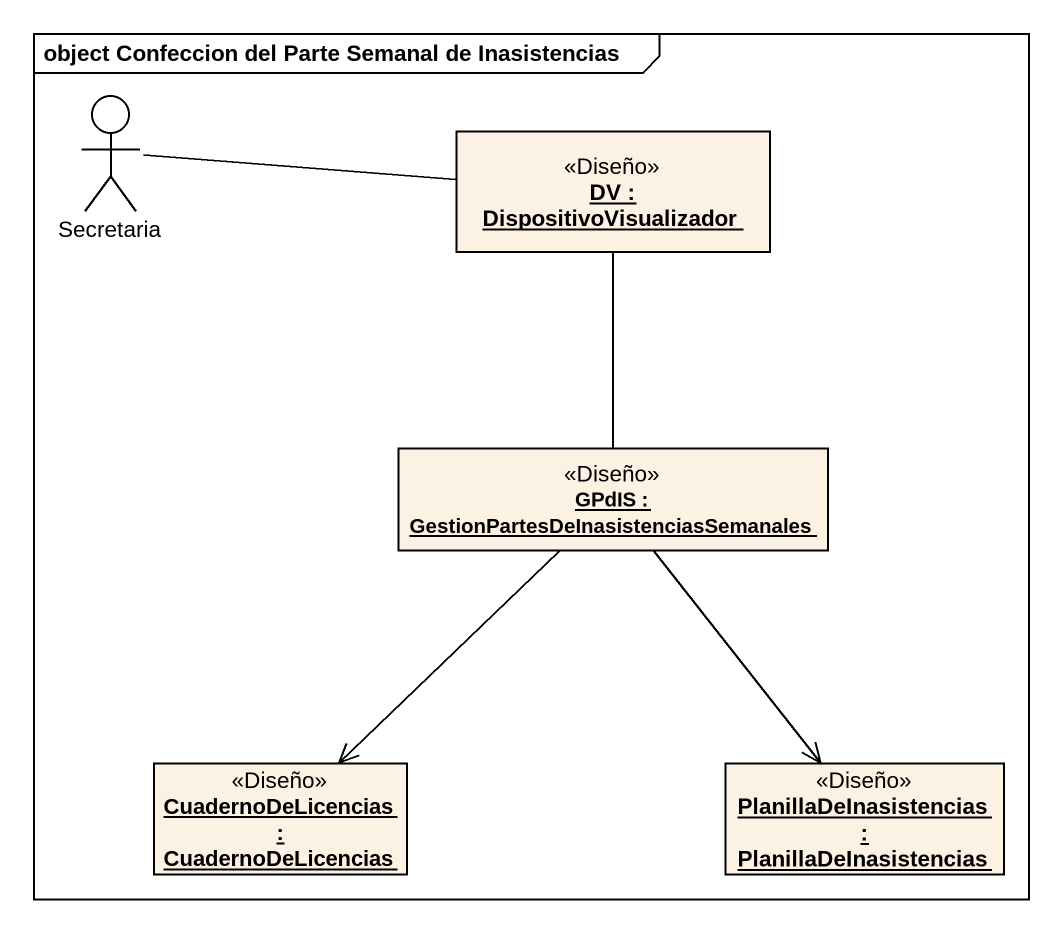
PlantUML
@startuml
mainframe object Confeccion del Parte Semanal de Inasistencias
allowmixing
hide circle
hide empty members
actor Secretaria
object "DV : DispositivoVisualizador" as DV <<Diseño>>
object "GPdIS : GestionPartesDeInasistenciasSemanales" as GPdIS <<Diseño>>
object "CuadernoDeLicencias : CuadernoDeLicencias" as CuadernoDeLicencias <<Diseño>>
object "PlanillaDeInasistencias : PlanillaDeInasistencias" as PlanillaDeInasistencias <<Diseño>>
Secretaria -right- DV
GPdIS -up- DV
GPdIS --> CuadernoDeLicencias
GPdIS --> PlanillaDeInasistencias
@enduml
